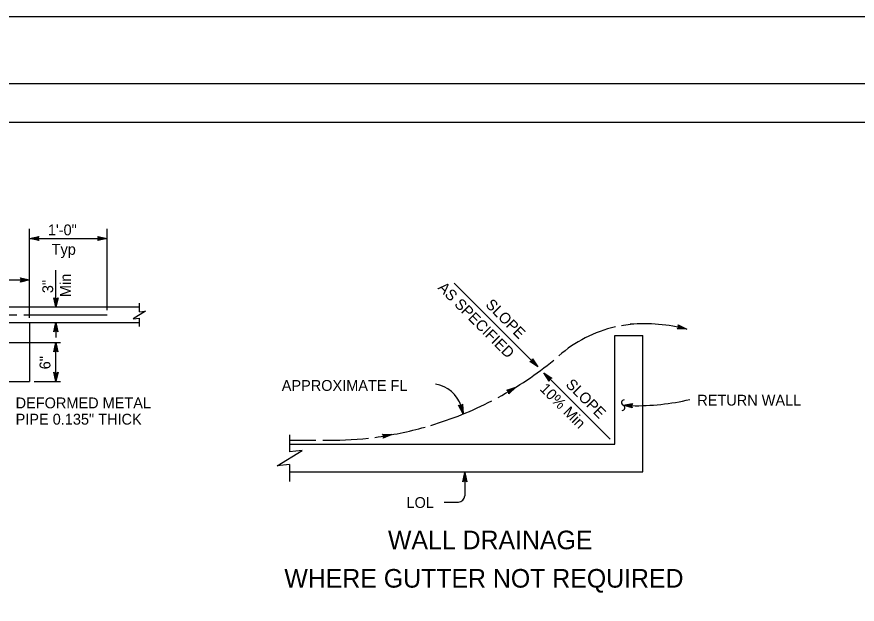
# Model space of a CAD drawing. Extents: x -894 to 866, y -472 to 714.
# Drawn here: x -179 to 364, y 335 to 714 of the extents above; entities that cross this region are included whole.
import ezdxf

# ---------------------------------------------------------------- set-up
doc = ezdxf.new("R2010")
doc.units = 0
for name, color, linetype in [('border_PLOTTING-ELEMENTS', 7, 'Continuous'), ('border_rw_22x34_Cut_Lines', 7, 'Continuous'), ('border_SHEET', 7, 'Continuous'), ('pp_PRESENTATION', 7, 'Continuous'), ('rd_MISC', 7, 'Continuous'), ('str-reinforcement A', 7, 'Continuous'), ('wall_RW-DETAIL', 7, 'Continuous'), ('wall_RW-DETAIL-anno', 7, 'Continuous')]:
    doc.layers.add(name, color=color, linetype=linetype)

msp = doc.modelspace()

# ---------------------------------------------------------------- linework, layer by layer
at = {"layer": 'border_PLOTTING-ELEMENTS'}
for points in [[(-894.04, -472.44), (865.96, -472.44), (865.96, 713.56), (-894.04, 713.56)], [(-864.04, 670.56), (835.96, 670.56), (835.96, -429.44), (-864.04, -429.44)]]:
    msp.add_lwpolyline(points, close=True, dxfattribs=at)
at = {"layer": 'border_rw_22x34_Cut_Lines'}
msp.add_lwpolyline([(-864.04, 670.56), (835.96, 670.56), (835.96, -429.44), (-864.04, -429.44)], close=True, dxfattribs=at)
at = {"layer": 'border_SHEET'}
msp.add_line((-814.04, 645.56), (810.96, 645.56), dxfattribs=at)
at = {"layer": 'pp_PRESENTATION'}
for p, q in [((-99.65, 523.3), (-99.65, 528.8)), ((-99.65, 513.8), (-99.65, 519.3)), ((-2.69, 443.93), (-2.69, 432.93)), ((-2.69, 424.93), (-2.69, 413.93))]:
    msp.add_line(p, q, dxfattribs=at)
for points in [[(-99.65, 523.3), (-95.65, 523.8), (-103.65, 518.8), (-99.65, 519.3)], [(-2.69, 424.93), (-10.69, 423.93), (5.31, 433.93), (-2.69, 432.93)]]:
    msp.add_lwpolyline(points, dxfattribs=at)
at = {"layer": 'rd_MISC'}
for p, q in [((247.46, 512.3), (248.56, 513.39)), ((253.6, 512.15), (247.46, 512.3)), ((247.46, 512.3), (247.46, 512.3)), ((252.25, 512.48), (247.78, 512.59)), ((250.92, 512.81), (248.03, 512.88)), ((248.56, 513.39), (248.1, 514.89)), ((248.1, 514.89), (248.1, 514.89)), ((248.1, 514.89), (253.6, 512.15)), ((248.23, 514.49), (252.27, 512.48)), ((249.58, 513.14), (248.35, 513.17)), ((248.37, 514.09), (250.92, 512.81)), ((248.46, 513.71), (249.58, 513.14)), ((253.6, 512.15), (253.6, 512.15)), ((137.45, 472.79), (143.3, 474.66)), ((138.81, 472.04), (137.45, 472.79)), ((137.45, 472.79), (137.45, 472.79)), ((137.81, 472.6), (142.11, 473.97)), ((138.2, 472.4), (140.92, 473.27)), ((138.52, 472.19), (139.72, 472.58)), ((143.3, 474.66), (138.79, 470.49)), ((140.92, 473.27), (138.79, 471.31)), ((138.79, 470.49), (138.81, 472.04)), ((142.1, 473.96), (138.81, 470.92)), ((139.72, 472.58), (138.81, 471.73)), ((143.3, 474.66), (143.3, 474.66)), ((138.79, 470.49), (138.79, 470.49)), ((14.25, 440.35), (-2.69, 440.35)), ((58.23, 443.21), (57.21, 444.38)), ((57.21, 444.38), (57.21, 444.38)), ((57.21, 444.38), (63.35, 444.14)), ((57.48, 444.07), (61.99, 443.9)), ((63.35, 444.14), (57.69, 441.75)), ((57.69, 441.75), (58.23, 443.21)), ((57.69, 441.75), (57.69, 441.75)), ((57.78, 443.76), (60.63, 443.65)), ((61.98, 443.89), (57.85, 442.15)), ((60.63, 443.65), (57.97, 442.52)), ((58.01, 443.45), (59.27, 443.4)), ((59.27, 443.4), (58.13, 442.92)), ((63.35, 444.14), (63.35, 444.14))]:
    msp.add_line(p, q, dxfattribs=at)
for centre, radius, start, end in [((226.08, 405.52), 110.12, 75.5233, 94.6761), ((225.7, 433.01), 82.56, 102.6568, 131.4206), ((225.7, 433.01), 82.56, 95.8826, 99.9446), ((22.63, 670.17), 229.72, 298.4189, 309.2109), ((22.63, 670.17), 229.72, 286.6366, 297.2533), ((22.63, 670.17), 229.72, 277.4282, 285.6871), ((22.63, 670.17), 229.72, 269.0069, 276.3873)]:
    msp.add_arc(centre, radius, start, end, dxfattribs=at)
at = {"layer": 'str-reinforcement A'}
for p, q in [((-230.53, 521.44), (-178.72, 521.44)), ((-174.33, 521.44), (-120.5, 521.44))]:
    msp.add_line(p, q, dxfattribs=at)
at = {"layer": 'wall_RW-DETAIL'}
for p, q in [((-274.5, 526.44), (-99.56, 526.44)), ((-274.5, 516.44), (-99.56, 516.44)), ((-170.5, 516.44), (-170.5, 478.44)), ((207.31, 438.05), (207.31, 508.05)), ((207.31, 508.05), (225.31, 508.05)), ((225.31, 420.05), (225.31, 508.05)), ((-252.5, 478.44), (-170.5, 478.44)), ((-2.69, 438.05), (207.31, 438.05)), ((-2.69, 420.05), (225.31, 420.05))]:
    msp.add_line(p, q, dxfattribs=at)
at = {"layer": 'wall_RW-DETAIL-anno'}
for p, q in [((-170.5, 519.44), (-170.5, 576.8)), ((-120.5, 524.44), (-120.5, 576.8)), ((-170.5, 570.58), (-164.5, 571.91)), ((-170.5, 570.58), (-120.5, 570.58)), ((-164.5, 569.24), (-170.5, 570.58)), ((-170.5, 570.58), (-170.5, 570.58)), ((-164.72, 569.59), (-169.12, 570.58)), ((-169.11, 570.58), (-164.74, 571.55)), ((-167.74, 570.58), (-164.92, 571.2)), ((-164.95, 569.95), (-167.74, 570.58)), ((-166.36, 570.58), (-165.15, 570.84)), ((-165.13, 570.3), (-166.36, 570.58)), ((-164.5, 571.91), (-165.3, 570.58)), ((-165.3, 570.58), (-164.5, 569.24)), ((-164.5, 571.91), (-164.5, 571.91)), ((-125.7, 570.58), (-126.5, 571.92)), ((-126.5, 571.92), (-126.5, 571.92)), ((-126.5, 571.92), (-120.5, 570.58)), ((-120.5, 570.58), (-126.5, 569.25)), ((-126.5, 569.25), (-125.7, 570.58)), ((-126.29, 571.56), (-121.88, 570.58)), ((-121.89, 570.58), (-126.27, 569.61)), ((-123.27, 570.58), (-126.09, 569.95)), ((-126.05, 571.2), (-123.27, 570.58)), ((-125.88, 570.86), (-124.65, 570.58)), ((-124.65, 570.58), (-125.86, 570.31)), ((-120.5, 570.58), (-120.5, 570.58)), ((-164.5, 569.24), (-164.5, 569.24)), ((-126.5, 569.25), (-126.5, 569.25)), ((-153.54, 526.44), (-153.54, 550.12)), ((-192.5, 543.85), (-170.5, 543.85)), ((-175.7, 543.85), (-176.5, 545.19)), ((-176.5, 545.19), (-176.5, 545.19)), ((-176.5, 545.19), (-170.5, 543.85)), ((-170.5, 543.85), (-176.5, 542.52)), ((-176.5, 542.52), (-175.7, 543.85)), ((-176.5, 542.52), (-176.5, 542.52)), ((-176.29, 544.84), (-171.88, 543.85)), ((-171.89, 543.85), (-176.27, 542.88)), ((-173.27, 543.85), (-176.09, 543.23)), ((-176.05, 544.48), (-173.27, 543.85)), ((-175.88, 544.13), (-174.65, 543.86)), ((-174.65, 543.86), (-175.86, 543.59)), ((-170.5, 543.85), (-170.5, 543.85)), ((157.46, 487.9), (103.6, 541.76)), ((-153.54, 526.44), (-154.87, 532.44)), ((-154.87, 532.44), (-154.87, 532.44)), ((-154.87, 532.44), (-153.54, 531.64)), ((-153.55, 527.83), (-154.51, 532.21)), ((-153.54, 529.21), (-154.17, 532.03)), ((-153.54, 530.59), (-153.81, 531.8)), ((-153.54, 531.64), (-152.2, 532.44)), ((-152.2, 532.44), (-153.54, 526.44)), ((-152.56, 532.23), (-153.54, 527.82)), ((-152.92, 531.99), (-153.54, 529.21)), ((-153.26, 531.82), (-153.54, 530.59)), ((-152.2, 532.44), (-152.2, 532.44)), ((-153.54, 526.44), (-153.54, 526.44)), ((-154.88, 510.44), (-153.54, 516.44)), ((-153.54, 516.44), (-153.54, 516.44)), ((-153.54, 516.44), (-152.21, 510.44)), ((-153.54, 516.44), (-153.54, 506.74)), ((-153.54, 511.24), (-154.88, 510.44)), ((-154.88, 510.44), (-154.88, 510.44)), ((-154.53, 510.66), (-153.54, 515.06)), ((-154.17, 510.89), (-153.54, 513.68)), ((-153.82, 511.07), (-153.54, 512.3)), ((-153.54, 515.05), (-152.57, 510.68)), ((-153.54, 513.68), (-152.92, 510.86)), ((-153.54, 512.3), (-153.28, 511.09)), ((-152.21, 510.44), (-153.54, 511.24)), ((-152.21, 510.44), (-152.21, 510.44)), ((-196.66, 503.44), (-150.54, 503.44)), ((-154.88, 497.44), (-153.54, 503.44)), ((-154.53, 497.66), (-153.54, 502.06)), ((-154.17, 497.89), (-153.54, 500.68)), ((-153.82, 498.07), (-153.54, 499.3)), ((-153.54, 478.44), (-153.54, 503.44)), ((-153.54, 503.44), (-153.54, 503.44)), ((-153.54, 503.44), (-152.21, 497.44)), ((-153.54, 502.05), (-152.57, 497.68)), ((-153.54, 500.68), (-152.92, 497.86)), ((-153.54, 499.3), (-153.28, 498.09)), ((-153.54, 498.24), (-154.88, 497.44)), ((-154.88, 497.44), (-154.88, 497.44)), ((-152.21, 497.44), (-153.54, 498.24)), ((-152.21, 497.44), (-152.21, 497.44)), ((152.28, 491.2), (153.78, 491.57)), ((157.46, 487.9), (152.28, 491.2)), ((152.28, 491.2), (152.28, 491.2)), ((156.48, 488.88), (152.7, 491.29)), ((155.51, 489.85), (153.07, 491.41)), ((154.53, 490.83), (153.49, 491.49)), ((153.78, 491.57), (154.17, 493.09)), ((153.86, 491.89), (154.53, 490.83)), ((153.98, 492.26), (155.51, 489.85)), ((154.07, 492.68), (156.49, 488.87)), ((154.17, 493.09), (154.17, 493.09)), ((154.17, 493.09), (157.46, 487.9)), ((-153.54, 478.44), (-154.87, 484.44)), ((-154.87, 484.44), (-154.87, 484.44)), ((-154.87, 484.44), (-153.54, 483.64)), ((-153.55, 479.84), (-154.51, 484.21)), ((-153.54, 481.21), (-154.17, 484.03)), ((-153.54, 482.59), (-153.81, 483.8)), ((-153.54, 483.64), (-152.2, 484.44)), ((-152.2, 484.44), (-153.54, 478.44)), ((-152.56, 484.23), (-153.54, 479.82)), ((-152.92, 483.99), (-153.54, 481.21)), ((-153.26, 483.82), (-153.54, 482.59)), ((-152.2, 484.44), (-152.2, 484.44)), ((157.46, 487.9), (157.46, 487.9)), ((204.1, 441.25), (161.47, 483.89)), ((164.77, 478.7), (161.47, 483.89)), ((161.47, 483.89), (161.47, 483.89)), ((161.47, 483.89), (166.65, 480.58)), ((164.87, 479.1), (162.45, 482.91)), ((162.46, 482.91), (166.23, 480.5)), ((-167.5, 478.44), (-150.54, 478.44)), ((-153.54, 478.44), (-153.54, 478.44)), ((164.95, 479.52), (163.42, 481.93)), ((163.42, 481.93), (165.86, 480.38)), ((165.07, 479.89), (164.4, 480.95)), ((164.4, 480.95), (165.44, 480.29)), ((165.15, 480.21), (164.77, 478.7)), ((164.77, 478.7), (164.77, 478.7)), ((166.65, 480.58), (165.15, 480.21)), ((166.65, 480.58), (166.65, 480.58)), ((109.27, 457.62), (106.39, 463.04)), ((106.39, 463.04), (106.39, 463.04)), ((106.39, 463.04), (107.88, 462.63)), ((108.9, 458.96), (106.8, 462.91)), ((108.54, 460.28), (107.18, 462.83)), ((108.17, 461.61), (107.59, 462.7)), ((107.88, 462.63), (108.96, 463.76)), ((107.94, 462.43), (109.27, 457.62)), ((108.1, 462.87), (108.17, 461.61)), ((108.39, 463.13), (108.54, 460.28)), ((108.67, 463.45), (108.91, 458.95)), ((108.96, 463.76), (108.96, 463.76)), ((108.96, 463.76), (109.27, 457.62)), ((212.58, 463.1), (218.64, 464.13)), ((217.93, 462.83), (212.58, 463.1)), ((218.51, 461.46), (212.58, 463.1)), ((212.58, 463.1), (212.58, 463.1)), ((218.31, 461.83), (213.96, 463.03)), ((213.97, 463.03), (218.39, 463.78)), ((215.34, 462.96), (218.2, 463.44)), ((218.1, 462.2), (215.34, 462.96)), ((216.72, 462.89), (217.94, 463.09)), ((217.94, 462.55), (216.72, 462.89)), ((218.64, 464.13), (217.78, 462.84)), ((217.78, 462.84), (218.51, 461.46)), ((218.51, 461.46), (218.51, 461.46)), ((218.64, 464.13), (218.64, 464.13)), ((109.27, 457.62), (109.27, 457.62)), ((109.01, 413.69), (110.35, 419.69)), ((109.36, 413.9), (110.35, 418.31)), ((110.35, 419.69), (110.35, 404.66)), ((110.35, 419.69), (110.35, 419.69)), ((110.35, 419.69), (111.68, 413.69)), ((110.35, 418.3), (111.32, 413.92)), ((110.35, 414.49), (109.01, 413.69)), ((109.01, 413.69), (109.01, 413.69)), ((109.72, 414.14), (110.34, 416.92)), ((110.07, 414.31), (110.34, 415.54)), ((110.34, 416.92), (110.97, 414.1)), ((110.34, 415.54), (110.61, 414.33)), ((111.68, 413.69), (110.35, 414.49)), ((111.68, 413.69), (111.68, 413.69)), ((97.05, 400.66), (106.35, 400.66))]:
    msp.add_line(p, q, dxfattribs=at)
for centre, radius, start, end in [((88.87, 456.89), 19.86, 16.181, 82.7686), ((213.35, 464.73), 1.81, 95.5954, 244.8456), ((221.51, 608.36), 145.57, 268.5926, 283.5525), ((211.82, 461.46), 1.81, 275.5954, 64.8456), ((106.35, 404.66), 4, 270, 0)]:
    msp.add_arc(centre, radius, start, end, dxfattribs=at)

# ---------------------------------------------------------------- texts
for s, height, p in [('1\'-0"', 7, (-158.72, 572.65)), ('Typ', 7, (-156.28, 560.09)), ('APPROXIMATE FL', 7, (-7.77, 472.32)), ('DEFORMED METAL', 7, (-179.55, 461.08)), ('RETURN WALL', 7, (260.43, 462.83)), ('PIPE 0.135" THICK', 7, (-179.55, 450.58)), ('LOL', 7, (72.73, 396.84)), ('WALL DRAINAGE', 12, (60.78, 370.2)), ('WHERE GUTTER NOT REQUIRED', 12, (-6.09, 345.46))]:
    msp.add_text(s, height=height, dxfattribs=at).set_placement(p)
for s, rotation, p in [('3"', 90, (-155.32, 535.35)), ('Min', 90, (-143.86, 532.82)), ('AS SPECIFIED', 315.0001, (92.51, 538.4)), ('SLOPE', 315, (123.25, 527.46)), ('6"', 90, (-157.09, 486.25)), ('SLOPE', 315, (175.03, 475.97)), ('10% Min', 315, (158.3, 473.15))]:
    msp.add_text(s, height=7, rotation=rotation, dxfattribs=at).set_placement(p)

doc.saveas('drawing.dxf')
